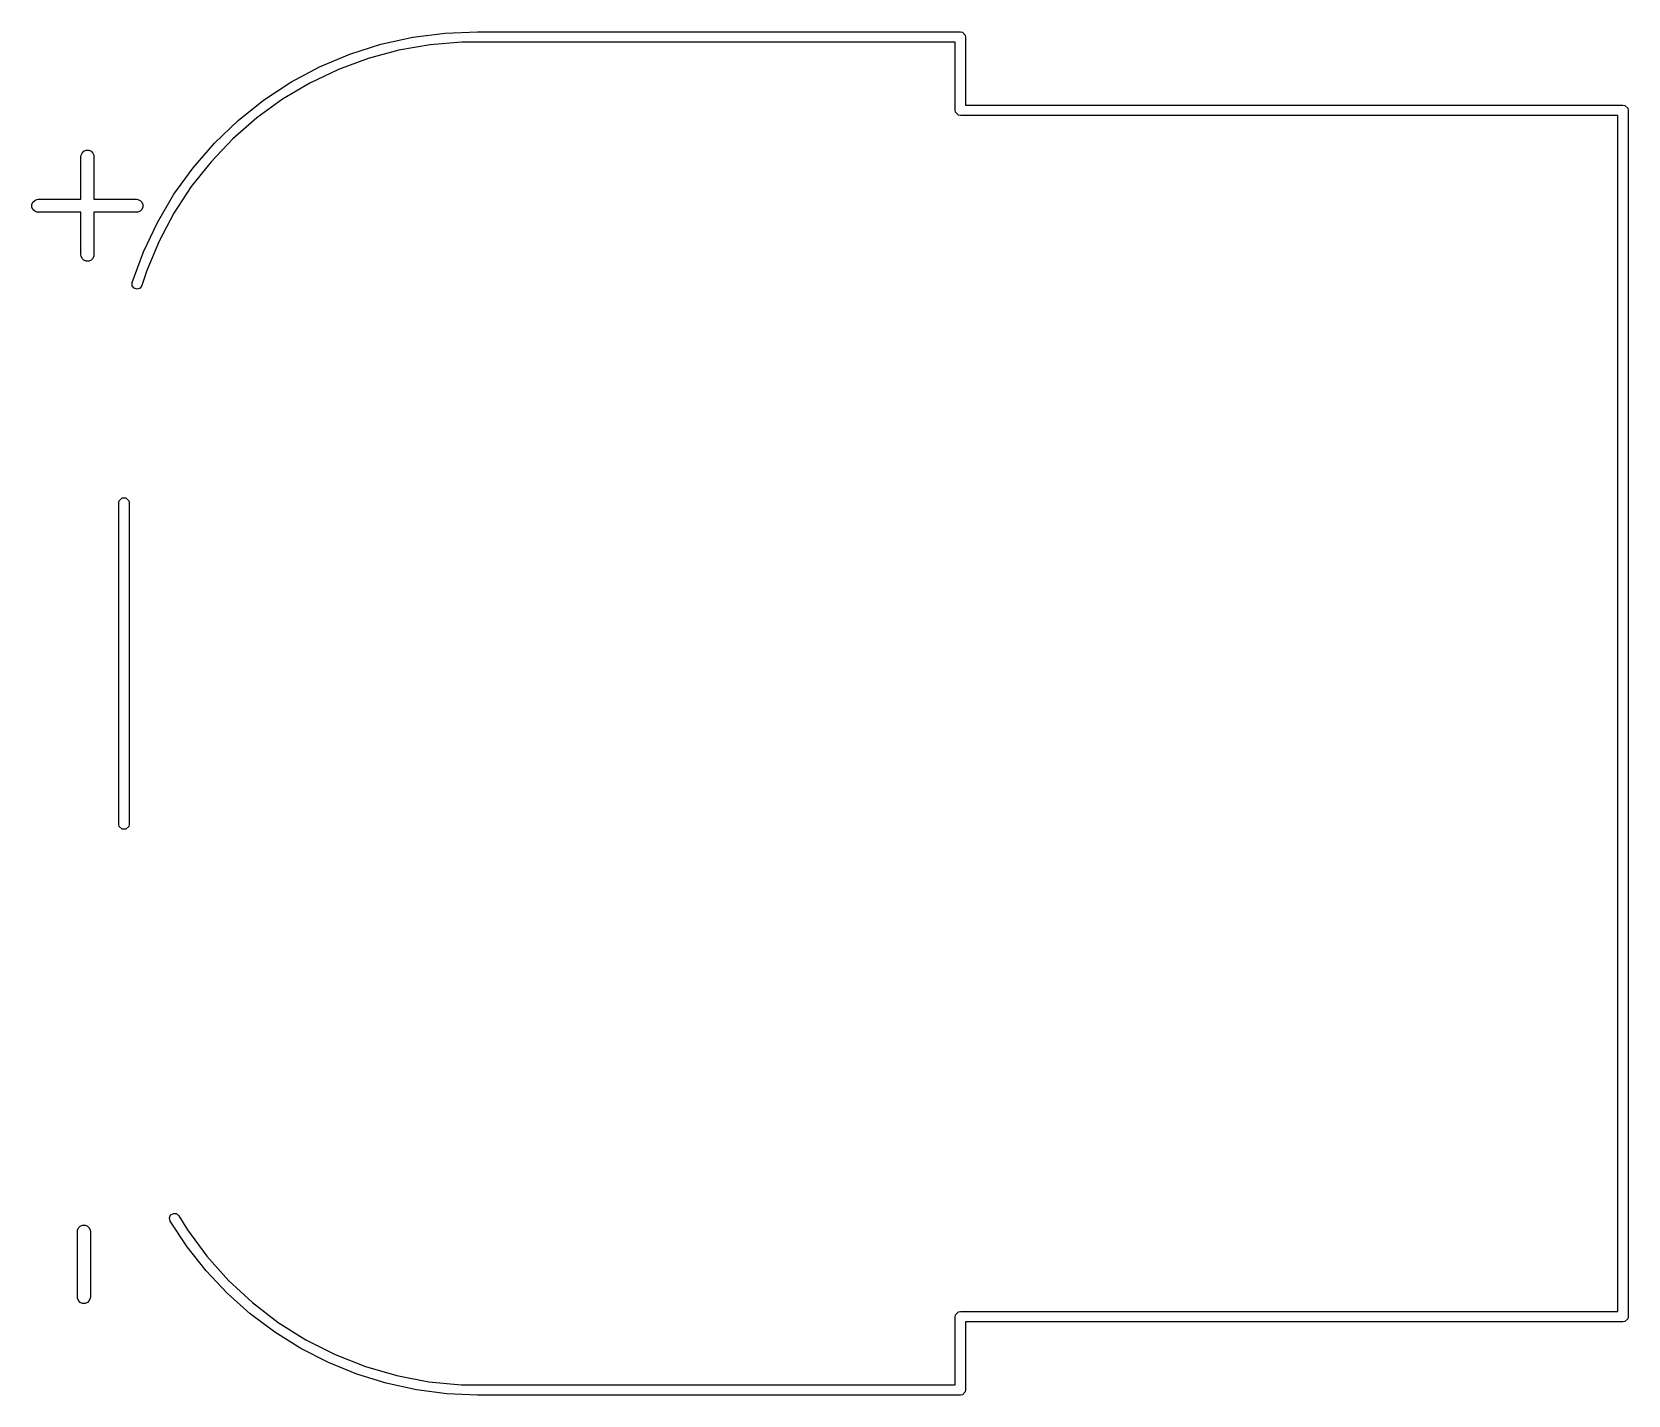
# Model space of a CAD drawing. Extents: x 0.5 to 99.4, y -99.1 to -3.9.
# Drawn here: x 80.82 to 99.37, y -42.92 to -27.08 of the extents above; entities that cross this region are included whole.
import ezdxf

# ---------------------------------------------------------------- set-up
doc = ezdxf.new("R2010")
doc.units = 0
doc.layers.add('BLACK', color=7, linetype='CONTINUOUS')

msp = doc.modelspace()

# ---------------------------------------------------------------- linework, layer by layer
at = {"layer": 'BLACK', "linetype": 'CONTINUOUS'}
for p, q in [((85.621443, -27.093572), (85.999853, -27.080029)), ((85.999853, -27.080029), (86, -27.08)), ((86, -27.08), (91.61, -27.08)), ((91.61, -27.08), (91.632961, -27.084567)), ((84.513243, -27.33881), (84.874682, -27.223512)), ((84.874682, -27.223512), (85.245104, -27.14154)), ((85.447369, -27.228143), (85.083981, -27.291374)), ((85.245104, -27.14154), (85.621443, -27.093572)), ((85.815, -27.198198), (85.447369, -27.228143)), ((85.999416, -27.199998), (85.815, -27.198198)), ((85.999636, -27.199927), (85.999416, -27.199997)), ((85.999416, -27.199997), (85.999416, -27.199998)), ((86, -27.2), (85.999636, -27.199927)), ((91.55, -27.2), (86, -27.2)), ((91.55, -27.99), (91.55, -27.2)), ((91.632961, -27.084567), (91.665433, -27.117039)), ((91.665433, -27.117039), (91.67, -27.14)), ((91.67, -27.14), (91.67, -27.93)), ((84.163777, -27.486478), (84.513243, -27.33881)), ((84.727842, -27.38737), (84.381902, -27.515334)), ((85.083981, -27.291374), (84.727842, -27.38737)), ((83.829178, -27.665294), (84.163777, -27.486478)), ((84.381902, -27.515334), (84.049023, -27.674207)), ((83.512215, -27.873779), (83.829178, -27.665294)), ((84.049023, -27.674207), (83.73196, -27.862676)), ((83.21551, -28.110208), (83.512215, -27.873779)), ((83.73196, -27.862676), (83.433337, -28.07918)), ((91.554567, -28.012961), (91.55, -27.99)), ((91.67, -27.93), (99.31, -27.93)), ((99.31, -27.93), (99.332961, -27.934567)), ((99.332961, -27.934567), (99.365433, -27.967039)), ((99.365433, -27.967039), (99.37, -27.99)), ((99.37, -27.99), (99.37, -42.01)), ((82.941521, -28.372623), (83.21551, -28.110208)), ((83.433337, -28.07918), (83.155626, -28.321927)), ((91.587039, -28.045433), (91.554567, -28.012961)), ((91.61, -28.05), (91.587039, -28.045433)), ((99.25, -28.05), (91.61, -28.05)), ((99.25, -41.95), (99.25, -28.05)), ((82.692513, -28.658852), (82.941521, -28.372623)), ((83.155626, -28.321927), (82.901125, -28.588908)), ((81.3897, -28.528571), (81.391141, -28.513939)), ((81.3897, -29.024999), (81.3897, -28.528571)), ((81.391141, -28.513939), (81.40234, -28.486903)), ((81.40234, -28.486903), (81.423032, -28.466211)), ((81.423032, -28.466211), (81.450068, -28.455012)), ((81.450068, -28.455012), (81.479332, -28.455012)), ((81.479332, -28.455012), (81.506368, -28.466211)), ((81.506368, -28.466211), (81.52706, -28.486903)), ((81.52706, -28.486903), (81.538259, -28.513939)), ((81.538259, -28.513939), (81.5397, -28.528571)), ((81.5397, -28.528571), (81.5397, -29.024999)), ((82.470549, -28.966527), (82.692513, -28.658852)), ((82.901125, -28.588908), (82.671941, -28.877913)), ((82.671941, -28.877913), (82.46997, -29.186551)), ((80.819712, -29.085367), (80.830911, -29.058331)), ((80.819712, -29.114631), (80.819712, -29.085367)), ((80.830911, -29.141667), (80.819712, -29.114631)), ((80.830911, -29.058331), (80.851603, -29.037639)), ((80.851603, -29.037639), (80.878639, -29.02644)), ((80.878639, -29.02644), (80.893271, -29.024999)), ((80.893271, -29.024999), (81.3897, -29.024999)), ((81.5397, -29.024999), (82.036128, -29.024999)), ((82.036128, -29.024999), (82.05076, -29.02644)), ((82.05076, -29.02644), (82.077796, -29.037639)), ((82.077796, -29.037639), (82.098488, -29.058331)), ((82.098488, -29.058331), (82.109687, -29.085367)), ((82.109687, -29.114631), (82.098488, -29.141667)), ((82.109687, -29.085367), (82.109687, -29.114631)), ((82.277465, -29.293101), (82.470549, -28.966527)), ((80.851603, -29.162359), (80.830911, -29.141667)), ((80.878639, -29.173558), (80.851603, -29.162359)), ((80.893271, -29.174999), (80.878639, -29.173558)), ((81.3897, -29.174999), (80.893271, -29.174999)), ((81.3897, -29.671428), (81.3897, -29.174999)), ((82.036128, -29.174999), (81.5397, -29.174999)), ((81.5397, -29.174999), (81.5397, -29.671428)), ((82.05076, -29.173558), (82.036128, -29.174999)), ((82.077796, -29.162359), (82.05076, -29.173558)), ((82.098488, -29.141667), (82.077796, -29.162359)), ((82.114859, -29.635871), (82.277465, -29.293101)), ((82.46997, -29.186551), (82.296885, -29.512267)), ((81.391141, -29.68606), (81.3897, -29.671428)), ((81.5397, -29.671428), (81.538259, -29.68606)), ((81.984078, -29.992), (82.114859, -29.635871)), ((82.296885, -29.512267), (82.154117, -29.852366)), ((81.40234, -29.713096), (81.391141, -29.68606)), ((81.423032, -29.733788), (81.40234, -29.713096)), ((81.450068, -29.744987), (81.423032, -29.733788)), ((81.479332, -29.744987), (81.450068, -29.744987)), ((81.506368, -29.733788), (81.479332, -29.744987)), ((81.52706, -29.713096), (81.506368, -29.733788)), ((81.538259, -29.68606), (81.52706, -29.713096)), ((82.154117, -29.852366), (82.098488, -30.0282)), ((81.984363, -30.029081), (81.984077, -29.992)), ((81.984077, -29.992), (81.984078, -29.992)), ((82.006391, -30.058912), (81.984363, -30.029081)), ((82.098487, -30.0282), (82.076923, -30.058367)), ((82.098488, -30.0282), (82.098487, -30.0282)), ((82.041745, -30.070098), (82.006391, -30.058912)), ((82.076923, -30.058367), (82.041745, -30.070098)), ((81.83, -32.55), (81.834567, -32.527039)), ((81.83, -36.29), (81.83, -32.55)), ((81.834567, -32.527039), (81.867039, -32.494567)), ((81.867039, -32.494567), (81.912961, -32.494567)), ((81.912961, -32.494567), (81.945433, -32.527039)), ((81.945433, -32.527039), (81.95, -32.55)), ((81.95, -32.55), (81.95, -36.29)), ((81.834567, -36.312961), (81.83, -36.29)), ((81.867039, -36.345433), (81.834567, -36.312961)), ((81.912961, -36.345433), (81.867039, -36.345433)), ((81.945433, -36.312961), (81.912961, -36.345433)), ((81.95, -36.29), (81.945433, -36.312961)), ((82.431759, -40.827442), (82.463545, -40.808344)), ((82.463545, -40.808344), (82.500486, -40.811576)), ((81.350307, -41.004415), (81.361506, -40.977379)), ((81.361506, -40.977379), (81.382198, -40.956687)), ((81.382198, -40.956687), (81.409234, -40.945488)), ((81.409234, -40.945488), (81.438498, -40.945488)), ((81.438498, -40.945488), (81.465534, -40.956687)), ((81.465534, -40.956687), (81.486226, -40.977379)), ((81.486226, -40.977379), (81.497425, -41.004415)), ((82.41727, -40.861577), (82.431759, -40.827442)), ((82.425612, -40.897708), (82.41727, -40.861577)), ((82.622837, -41.196155), (82.425612, -40.897708)), ((82.500486, -40.811576), (82.528472, -40.835904)), ((82.528472, -40.835904), (82.626165, -40.998521)), ((81.348866, -41.019047), (81.350307, -41.004415)), ((81.348866, -41.780951), (81.348866, -41.019047)), ((81.497425, -41.004415), (81.498866, -41.019047)), ((81.498866, -41.019047), (81.498866, -41.780951)), ((82.626165, -40.998521), (82.851121, -41.30405)), ((82.844916, -41.4766), (82.622837, -41.196155)), ((82.851121, -41.30405), (83.103652, -41.587213)), ((83.090213, -41.736979), (82.844916, -41.4766)), ((83.356925, -41.975376), (83.090213, -41.736979)), ((83.103652, -41.587213), (83.381546, -41.845531)), ((81.350307, -41.795583), (81.348866, -41.780951)), ((81.361506, -41.822619), (81.350307, -41.795583)), ((81.382198, -41.843311), (81.361506, -41.822619)), ((81.409234, -41.85451), (81.382198, -41.843311)), ((81.438498, -41.85451), (81.409234, -41.85451)), ((81.465534, -41.843311), (81.438498, -41.85451)), ((81.486226, -41.822619), (81.465534, -41.843311)), ((81.497425, -41.795583), (81.486226, -41.822619)), ((81.498866, -41.780951), (81.497425, -41.795583)), ((83.381546, -41.845531), (83.68237, -42.076741)), ((83.643087, -42.190038), (83.356925, -41.975376)), ((83.68237, -42.076741), (84.00349, -42.278819)), ((91.55, -42.01), (91.554567, -41.987039)), ((91.55, -42.8), (91.55, -42.01)), ((91.554567, -41.987039), (91.587039, -41.954567)), ((91.587039, -41.954567), (91.61, -41.95)), ((91.61, -41.95), (99.25, -41.95)), ((99.31, -42.07), (91.67, -42.07)), ((91.67, -42.07), (91.67, -42.86)), ((99.332961, -42.065433), (99.31, -42.07)), ((99.365433, -42.032961), (99.332961, -42.065433)), ((99.37, -42.01), (99.365433, -42.032961)), ((83.946593, -42.379383), (83.643087, -42.190038)), ((84.00349, -42.278819), (84.342093, -42.449994)), ((84.265212, -42.542019), (83.946593, -42.379383)), ((84.342093, -42.449994), (84.695215, -42.588769)), ((84.596597, -42.676749), (84.265212, -42.542019)), ((84.695215, -42.588769), (85.059762, -42.693928)), ((84.93831, -42.782582), (84.596597, -42.676749)), ((85.287836, -42.858737), (84.93831, -42.782582)), ((85.059762, -42.693928), (85.432544, -42.764549)), ((85.432544, -42.764549), (85.810294, -42.800015)), ((85.810294, -42.800015), (86, -42.8)), ((86, -42.8), (91.55, -42.8)), ((85.642603, -42.904656), (85.287836, -42.858737)), ((86, -42.92), (85.642603, -42.904656)), ((91.61, -42.92), (86, -42.92)), ((91.632961, -42.915433), (91.61, -42.92)), ((91.665433, -42.882961), (91.632961, -42.915433)), ((91.67, -42.86), (91.665433, -42.882961))]:
    msp.add_line(p, q, dxfattribs=at)

doc.saveas('drawing.dxf')
